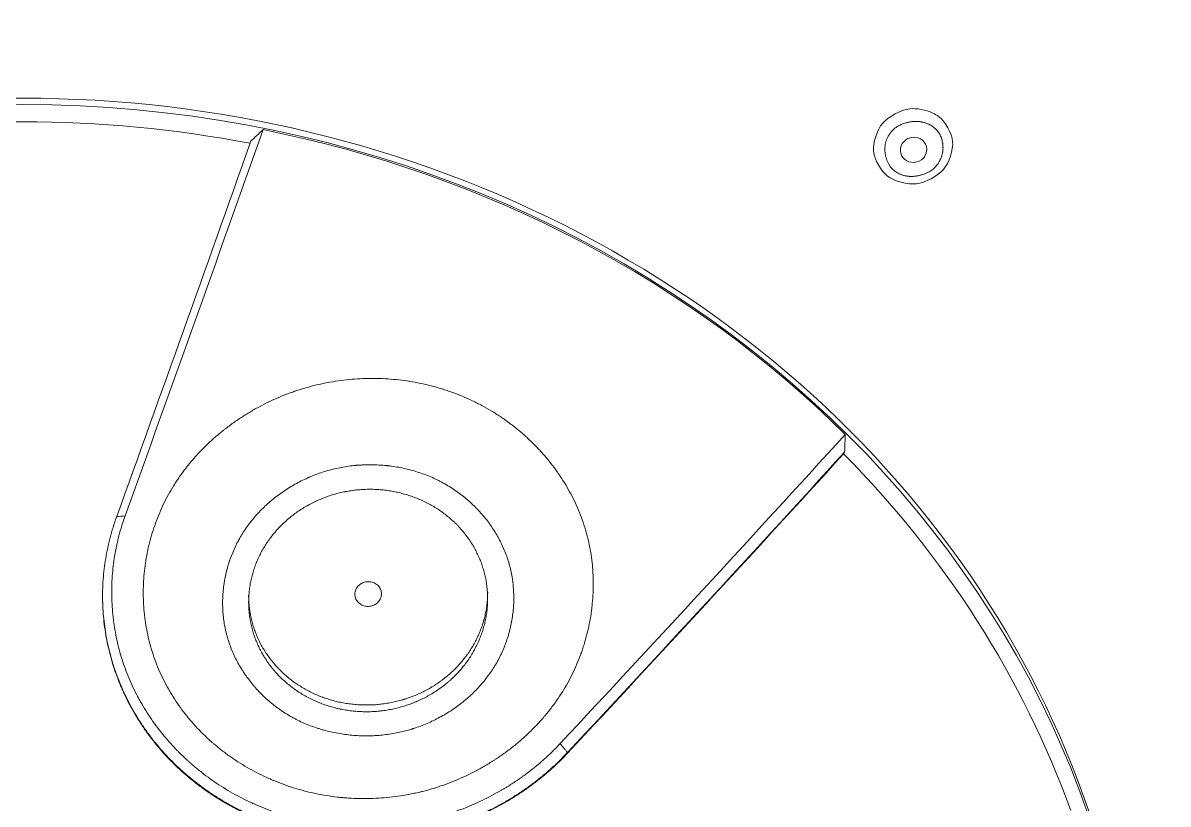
# Model space of a CAD drawing. Header units: millimetres. Extents: x 17284 to 19660, y -6011 to -2651.
# Drawn here: x 18051.19 to 18072.47, y -3861.36 to -3846.84 of the extents above; entities that cross this region are included whole.
import ezdxf

# ---------------------------------------------------------------- set-up
doc = ezdxf.new("R2010")
doc.units = ezdxf.units.MM

msp = doc.modelspace()

# ---------------------------------------------------------------- linework, layer by layer
at = {"linetype": 'Continuous', "lineweight": 18, "extrusion": (-1, -2.22045e-16, 0)}
for p, q in [((18055.418, -3849.038, 0), (18055.408, -3849.075, 0)), ((18066.44, -3854.847, 0), (18066.459, -3854.816, 0))]:
    msp.add_line(p, q, dxfattribs=at)
at = {"linetype": 'Continuous', "lineweight": 13}
for centre, major_axis, start_param, end_param in [((18051.187, -3863.115, 0), (-57.26, 0), 3.334115, 6.094547), ((18051.187, -3864.158, 0), (54.792, 0), 0, 3.141593)]:
    msp.add_ellipse(centre, major_axis=major_axis, ratio=0.906308, start_param=start_param, end_param=end_param, dxfattribs=at)
at = {"linetype": 'Continuous', "lineweight": 18}
for centre, major_axis, ratio, start_param, end_param in [((18051.187, -3864.158, 0), (54.792, 0), 0.906308, 4.743974, 10.963989), ((18051.187, -3867.026, 0), (20.732, 0), 0.906308, 0, 3.141593), ((18051.187, -3867.247, 0), (20.49, 0), 0.906308, 1.363269, 1.778323), ((18049.068, -3784.856, 0), (56.802, 185.804), 0.135077, 4.361086, 4.402517), ((18051.187, -3867.153, 0), (20.713, 0), 0.906308, 0.740755, 1.35364), ((18048.905, -3784.807, 0), (-56.859, -185.991), 0.135077, 1.219492, 1.25956), ((18052.865, -3786.843, 0), (-121.178, -151.873), 0.279261, 1.298874, 1.340306), ((18052.994, -3786.946, 0), (121.285, 152.006), 0.279261, 4.440466, 4.480696), ((18052.994, -3786.946, 0), (121.3, 152.025), 0.279261, 4.440466, 4.480534), ((18051.187, -3867.247, 0), (20.49, 0), 0.906308, 0.316072, 0.731126)]:
    msp.add_ellipse(centre, major_axis=major_axis, ratio=ratio, start_param=start_param, end_param=end_param, dxfattribs=at)
for centre, major_axis, ratio in [((18051.187, -3867.145, 0), (-20.732, 0), 0.906308), ((18067.741, -3849.197, 0), (0.239, 0.062), 0.941174)]:
    msp.add_ellipse(centre, major_axis=major_axis, ratio=ratio, dxfattribs=at)
for points, knots in [([(18108.447, -3859.491, 0), (18108.447, -3859.011, 0), (18108.428, -3857.807, 0), (18108.324, -3855.868, 0), (18108.102, -3853.666, 0), (18107.809, -3851.704, 0), (18107.486, -3849.997, 0), (18107.166, -3848.559, 0), (18106.806, -3847.142, 0), (18106.405, -3845.747, 0), (18105.965, -3844.374, 0), (18105.488, -3843.024, 0), (18104.975, -3841.698, 0), (18104.428, -3840.396, 0), (18103.848, -3839.12, 0), (18103.236, -3837.869, 0), (18102.594, -3836.645, 0), (18101.923, -3835.447, 0), (18101.225, -3834.276, 0), (18100.5, -3833.132, 0), (18099.752, -3832.016, 0), (18098.979, -3830.927, 0), (18098.185, -3829.867, 0), (18097.37, -3828.834, 0), (18096.536, -3827.83, 0), (18095.684, -3826.853, 0), (18094.815, -3825.905, 0), (18093.931, -3824.985, 0), (18093.032, -3824.093, 0), (18092.12, -3823.23, 0), (18091.196, -3822.394, 0), (18090.262, -3821.585, 0), (18089.317, -3820.805, 0), (18088.364, -3820.051, 0), (18087.404, -3819.325, 0), (18086.437, -3818.625, 0), (18085.464, -3817.952, 0), (18084.487, -3817.305, 0), (18083.506, -3816.684, 0), (18082.522, -3816.088, 0), (18081.537, -3815.517, 0), (18080.551, -3814.971, 0), (18079.565, -3814.449, 0), (18078.579, -3813.951, 0), (18077.595, -3813.476, 0), (18076.613, -3813.025, 0), (18075.634, -3812.595, 0), (18074.658, -3812.188, 0), (18073.687, -3811.802, 0), (18072.721, -3811.437, 0), (18071.761, -3811.093, 0), (18070.806, -3810.768, 0), (18069.858, -3810.463, 0), (18068.918, -3810.177, 0), (18067.985, -3809.909, 0), (18067.06, -3809.659, 0), (18066.144, -3809.426, 0), (18065.238, -3809.211, 0), (18064.34, -3809.011, 0), (18063.453, -3808.827, 0), (18062.576, -3808.659, 0), (18061.709, -3808.505, 0), (18060.854, -3808.365, 0), (18060.286, -3808.282, 0), (18060.005, -3808.241, 0)], [0, 0, 0, 0, 0.019619, 0.049202, 0.079313, 0.109952, 0.130093, 0.150065, 0.16987, 0.189506, 0.208974, 0.228274, 0.247405, 0.266368, 0.285163, 0.30379, 0.322248, 0.340539, 0.358661, 0.376614, 0.3944, 0.412017, 0.429466, 0.446746, 0.463859, 0.480803, 0.497579, 0.514186, 0.530626, 0.546897, 0.563, 0.578934, 0.5947, 0.610299, 0.625728, 0.64099, 0.656083, 0.671008, 0.685765, 0.700353, 0.714774, 0.729026, 0.743109, 0.757025, 0.770772, 0.784351, 0.797762, 0.811004, 0.824078, 0.836984, 0.849722, 0.862291, 0.874693, 0.886925, 0.89899, 0.910886, 0.922615, 0.934174, 0.945566, 0.956789, 0.967844, 0.978731, 0.98945, 1, 1, 1, 1]), ([(18068.098, -3848.514, 0), (18068.14, -3848.532, 0), (18068.177, -3848.554, 0), (18068.331, -3848.67, 0), (18068.453, -3848.887, 0), (18068.481, -3849.196, 0), (18068.403, -3849.436, 0), (18068.19, -3849.684, 0), (18067.956, -3849.808, 0), (18067.632, -3849.846, 0), (18067.38, -3849.78, 0), (18067.134, -3849.592, 0), (18067.011, -3849.375, 0), (18066.983, -3849.066, 0), (18067.061, -3848.826, 0), (18067.274, -3848.578, 0), (18067.508, -3848.454, 0), (18067.793, -3848.42, 0), (18067.967, -3848.455, 0), (18068.098, -3848.514, 0)], [0, 0, 0, 0, 0.030199, 0.030199, 0.155199, 0.155199, 0.280199, 0.280199, 0.405199, 0.405199, 0.530199, 0.530199, 0.655199, 0.655199, 0.780199, 0.780199, 0.905199, 0.905199, 1, 1, 1, 1]), ([(18068.022, -3848.721, 0), (18068.015, -3848.717, 0), (18068, -3848.711, 0), (18067.977, -3848.702, 0), (18067.955, -3848.695, 0), (18067.932, -3848.688, 0), (18067.909, -3848.682, 0), (18067.886, -3848.678, 0), (18067.863, -3848.674, 0), (18067.839, -3848.671, 0), (18067.816, -3848.669, 0), (18067.792, -3848.668, 0), (18067.768, -3848.668, 0), (18067.744, -3848.669, 0), (18067.719, -3848.671, 0), (18067.695, -3848.674, 0), (18067.67, -3848.678, 0), (18067.646, -3848.683, 0), (18067.621, -3848.689, 0), (18067.58, -3848.7, 0), (18067.525, -3848.719, 0), (18067.459, -3848.751, 0), (18067.401, -3848.789, 0), (18067.349, -3848.834, 0), (18067.305, -3848.885, 0), (18067.276, -3848.931, 0), (18067.257, -3848.967, 0), (18067.246, -3848.992, 0), (18067.236, -3849.017, 0), (18067.228, -3849.043, 0), (18067.221, -3849.068, 0), (18067.215, -3849.094, 0), (18067.211, -3849.121, 0), (18067.209, -3849.147, 0), (18067.207, -3849.174, 0), (18067.207, -3849.201, 0), (18067.209, -3849.228, 0), (18067.212, -3849.256, 0), (18067.216, -3849.283, 0), (18067.222, -3849.312, 0), (18067.231, -3849.348, 0), (18067.245, -3849.391, 0), (18067.266, -3849.439, 0), (18067.291, -3849.484, 0), (18067.32, -3849.524, 0), (18067.353, -3849.56, 0), (18067.39, -3849.591, 0), (18067.431, -3849.619, 0), (18067.467, -3849.638, 0), (18067.498, -3849.651, 0), (18067.52, -3849.66, 0), (18067.543, -3849.668, 0), (18067.566, -3849.674, 0), (18067.59, -3849.68, 0), (18067.614, -3849.684, 0), (18067.638, -3849.687, 0), (18067.662, -3849.69, 0), (18067.686, -3849.691, 0), (18067.711, -3849.691, 0), (18067.736, -3849.69, 0), (18067.761, -3849.688, 0), (18067.787, -3849.685, 0), (18067.813, -3849.681, 0), (18067.839, -3849.676, 0), (18067.865, -3849.67, 0), (18067.899, -3849.66, 0), (18067.94, -3849.647, 0), (18067.986, -3849.628, 0), (18068.029, -3849.606, 0), (18068.069, -3849.581, 0), (18068.105, -3849.554, 0), (18068.139, -3849.523, 0), (18068.169, -3849.49, 0), (18068.196, -3849.454, 0), (18068.215, -3849.423, 0), (18068.228, -3849.399, 0), (18068.236, -3849.382, 0), (18068.244, -3849.364, 0), (18068.251, -3849.347, 0), (18068.258, -3849.33, 0), (18068.264, -3849.312, 0), (18068.269, -3849.295, 0), (18068.273, -3849.277, 0), (18068.277, -3849.26, 0), (18068.281, -3849.242, 0), (18068.283, -3849.224, 0), (18068.285, -3849.206, 0), (18068.287, -3849.189, 0), (18068.288, -3849.17, 0), (18068.288, -3849.152, 0), (18068.287, -3849.134, 0), (18068.286, -3849.116, 0), (18068.284, -3849.098, 0), (18068.282, -3849.079, 0), (18068.279, -3849.061, 0), (18068.275, -3849.042, 0), (18068.269, -3849.016, 0), (18068.259, -3848.982, 0), (18068.245, -3848.943, 0), (18068.227, -3848.907, 0), (18068.206, -3848.872, 0), (18068.183, -3848.841, 0), (18068.156, -3848.811, 0), (18068.127, -3848.785, 0), (18068.095, -3848.761, 0), (18068.06, -3848.739, 0), (18068.035, -3848.727, 0), (18068.022, -3848.721, 0)], [0, 0, 0, 0, 0.007252, 0.014424, 0.021527, 0.028574, 0.035577, 0.042548, 0.049502, 0.05645, 0.063407, 0.070384, 0.077396, 0.084454, 0.091572, 0.098761, 0.106033, 0.1134, 0.120873, 0.128462, 0.150714, 0.171822, 0.192138, 0.212058, 0.232001, 0.252384, 0.260727, 0.268981, 0.277169, 0.285312, 0.293432, 0.301552, 0.309694, 0.317881, 0.326133, 0.334473, 0.342922, 0.351498, 0.360222, 0.369111, 0.378182, 0.395157, 0.411362, 0.426942, 0.442059, 0.45689, 0.471624, 0.486453, 0.501563, 0.508855, 0.51608, 0.523253, 0.530389, 0.537505, 0.544615, 0.551736, 0.558884, 0.566073, 0.57332, 0.580639, 0.588045, 0.595551, 0.603171, 0.610919, 0.618805, 0.626842, 0.64193, 0.656447, 0.670488, 0.684158, 0.697569, 0.710841, 0.724098, 0.737463, 0.751059, 0.756877, 0.762639, 0.768351, 0.774018, 0.779646, 0.785241, 0.79081, 0.796359, 0.801894, 0.807422, 0.81295, 0.818483, 0.824029, 0.829593, 0.835182, 0.840802, 0.846459, 0.852161, 0.857911, 0.863717, 0.869583, 0.875515, 0.888931, 0.901883, 0.914455, 0.926738, 0.938829, 0.950831, 0.962846, 0.97498, 0.987332, 1, 1, 1, 1]), ([(18061.556, -3858.57, 0), (18061.533, -3858.631, 0), (18061.486, -3858.752, 0), (18061.405, -3858.929, 0), (18061.345, -3859.044, 0), (18061.282, -3859.157, 0), (18061.25, -3859.213, 0), (18061.181, -3859.323, 0), (18061.109, -3859.432, 0), (18061.03, -3859.538, 0), (18060.969, -3859.616, 0), (18060.944, -3859.648, 0), (18060.917, -3859.68, 0), (18060.907, -3859.693, 0), (18060.901, -3859.7, 0), (18060.885, -3859.719, 0), (18060.831, -3859.782, 0), (18060.731, -3859.893, 0), (18060.59, -3860.034, 0), (18060.443, -3860.168, 0), (18060.289, -3860.296, 0), (18060.128, -3860.417, 0), (18060.017, -3860.493, 0), (18059.946, -3860.539, 0), (18059.924, -3860.553, 0), (18059.896, -3860.571, 0), (18059.881, -3860.58, 0), (18059.845, -3860.603, 0), (18059.758, -3860.656, 0), (18059.61, -3860.738, 0), (18059.428, -3860.829, 0), (18059.243, -3860.912, 0), (18059.053, -3860.986, 0), (18058.86, -3861.052, 0), (18058.728, -3861.09, 0), (18058.645, -3861.111, 0), (18058.62, -3861.118, 0), (18058.595, -3861.124, 0), (18058.578, -3861.128, 0), (18058.57, -3861.13, 0), (18058.528, -3861.14, 0), (18058.427, -3861.163, 0), (18058.258, -3861.195, 0), (18058.055, -3861.223, 0), (18057.851, -3861.243, 0), (18057.646, -3861.253, 0), (18057.441, -3861.254, 0), (18057.304, -3861.248, 0), (18057.218, -3861.242, 0), (18057.192, -3861.24, 0), (18057.166, -3861.238, 0), (18057.149, -3861.237, 0), (18057.14, -3861.236, 0), (18057.097, -3861.232, 0), (18057.063, -3861.229, 0), (18056.961, -3861.217, 0), (18056.825, -3861.198, 0), (18056.625, -3861.161, 0), (18056.427, -3861.114, 0), (18056.232, -3861.059, 0), (18056.039, -3860.994, 0), (18055.913, -3860.945, 0), (18055.842, -3860.916, 0), (18055.834, -3860.912, 0), (18055.819, -3860.906, 0), (18055.811, -3860.902, 0), (18055.788, -3860.892, 0), (18055.741, -3860.872, 0), (18055.633, -3860.823, 0), (18055.543, -3860.777, 0), (18055.425, -3860.714, 0), (18055.309, -3860.649, 0), (18055.14, -3860.543, 0), (18054.977, -3860.43, 0), (18054.872, -3860.349, 0), (18054.795, -3860.286, 0), (18054.757, -3860.255, 0), (18054.719, -3860.222, 0), (18054.694, -3860.2, 0), (18054.682, -3860.189, 0), (18054.62, -3860.134, 0), (18054.523, -3860.043, 0), (18054.387, -3859.902, 0), (18054.302, -3859.804, 0), (18054.22, -3859.704, 0), (18054.14, -3859.602, 0), (18054.029, -3859.444, 0), (18053.96, -3859.334, 0), (18053.911, -3859.251, 0), (18053.887, -3859.209, 0), (18053.86, -3859.159, 0), (18053.848, -3859.137, 0), (18053.841, -3859.123, 0), (18053.837, -3859.116, 0), (18053.803, -3859.051, 0), (18053.746, -3858.935, 0), (18053.671, -3858.758, 0), (18053.606, -3858.578, 0), (18053.569, -3858.457, 0), (18053.535, -3858.334, 0), (18053.505, -3858.211, 0), (18053.481, -3858.085, 0), (18053.466, -3857.991, 0), (18053.46, -3857.951, 0), (18053.455, -3857.911, 0), (18053.453, -3857.895, 0), (18053.45, -3857.872, 0), (18053.439, -3857.784, 0), (18053.428, -3857.641, 0), (18053.422, -3857.45, 0), (18053.426, -3857.259, 0), (18053.439, -3857.069, 0), (18053.462, -3856.879, 0), (18053.484, -3856.752, 0), (18053.5, -3856.674, 0), (18053.504, -3856.65, 0), (18053.51, -3856.626, 0), (18053.513, -3856.61, 0), (18053.522, -3856.571, 0), (18053.546, -3856.469, 0), (18053.589, -3856.314, 0), (18053.651, -3856.131, 0), (18053.721, -3855.952, 0), (18053.8, -3855.776, 0), (18053.89, -3855.603, 0), (18053.956, -3855.491, 0), (18054.008, -3855.407, 0), (18054.025, -3855.379, 0), (18054.048, -3855.345, 0), (18054.053, -3855.338, 0), (18054.062, -3855.324, 0), (18054.076, -3855.304, 0), (18054.127, -3855.229, 0), (18054.215, -3855.109, 0), (18054.341, -3854.956, 0), (18054.473, -3854.81, 0), (18054.613, -3854.669, 0), (18054.761, -3854.534, 0), (18054.864, -3854.449, 0), (18054.93, -3854.396, 0), (18054.95, -3854.381, 0), (18054.97, -3854.365, 0), (18054.983, -3854.355, 0), (18054.99, -3854.35, 0), (18055.024, -3854.324, 0), (18055.106, -3854.264, 0), (18055.245, -3854.169, 0), (18055.416, -3854.062, 0), (18055.593, -3853.963, 0), (18055.774, -3853.872, 0), (18055.96, -3853.789, 0), (18056.087, -3853.739, 0), (18056.168, -3853.709, 0), (18056.184, -3853.703, 0), (18056.209, -3853.695, 0), (18056.217, -3853.692, 0), (18056.233, -3853.686, 0), (18056.274, -3853.672, 0), (18056.38, -3853.637, 0), (18056.479, -3853.609, 0), (18056.611, -3853.574, 0), (18056.743, -3853.542, 0), (18056.944, -3853.504, 0), (18057.147, -3853.475, 0), (18057.351, -3853.456, 0), (18057.489, -3853.449, 0), (18057.575, -3853.446, 0), (18057.592, -3853.446, 0), (18057.618, -3853.445, 0), (18057.627, -3853.445, 0), (18057.644, -3853.445, 0), (18057.687, -3853.445, 0), (18057.799, -3853.446, 0), (18057.971, -3853.453, 0), (18058.106, -3853.465, 0), (18058.242, -3853.48, 0), (18058.377, -3853.498, 0), (18058.577, -3853.535, 0), (18058.776, -3853.582, 0), (18058.907, -3853.619, 0), (18058.98, -3853.641, 0), (18058.988, -3853.644, 0), (18059.005, -3853.649, 0), (18059.013, -3853.652, 0), (18059.037, -3853.66, 0), (18059.086, -3853.676, 0), (18059.198, -3853.715, 0), (18059.356, -3853.776, 0), (18059.478, -3853.831, 0), (18059.569, -3853.874, 0), (18059.599, -3853.888, 0), (18059.659, -3853.918, 0), (18059.688, -3853.934, 0), (18059.777, -3853.981, 0), (18059.893, -3854.047, 0), (18060.005, -3854.118, 0), (18060.088, -3854.174, 0), (18060.13, -3854.202, 0), (18060.177, -3854.236, 0), (18060.198, -3854.251, 0), (18060.211, -3854.261, 0), (18060.218, -3854.266, 0), (18060.278, -3854.311, 0), (18060.383, -3854.392, 0), (18060.533, -3854.521, 0), (18060.675, -3854.657, 0), (18060.811, -3854.798, 0), (18060.939, -3854.946, 0), (18061.039, -3855.074, 0), (18061.102, -3855.16, 0), (18061.13, -3855.2, 0), (18061.139, -3855.213, 0), (18061.153, -3855.233, 0), (18061.199, -3855.301, 0), (18061.277, -3855.424, 0), (18061.372, -3855.592, 0), (18061.458, -3855.763, 0), (18061.534, -3855.939, 0), (18061.601, -3856.118, 0), (18061.639, -3856.24, 0), (18061.665, -3856.333, 0), (18061.675, -3856.372, 0), (18061.685, -3856.411, 0), (18061.689, -3856.426, 0), (18061.691, -3856.434, 0), (18061.696, -3856.458, 0), (18061.714, -3856.536, 0), (18061.741, -3856.677, 0), (18061.767, -3856.867, 0), (18061.783, -3857.056, 0), (18061.789, -3857.247, 0), (18061.785, -3857.438, 0), (18061.776, -3857.565, 0), (18061.768, -3857.645, 0), (18061.766, -3857.669, 0), (18061.763, -3857.693, 0), (18061.761, -3857.709, 0), (18061.757, -3857.749, 0), (18061.743, -3857.853, 0), (18061.715, -3858.012, 0), (18061.672, -3858.2, 0), (18061.637, -3858.324, 0), (18061.608, -3858.417, 0), (18061.593, -3858.463, 0), (18061.575, -3858.517, 0), (18061.565, -3858.543, 0), (18061.561, -3858.557, 0), (18061.559, -3858.563, 0), (18061.557, -3858.566, 0), (18061.556, -3858.568, 0), (18061.556, -3858.57, 0)], [0, 0, 0, 0, 0.007812, 0.015625, 0.023437, 0.023437, 0.03125, 0.03125, 0.039062, 0.046875, 0.046875, 0.050781, 0.051758, 0.051758, 0.052734, 0.052734, 0.054687, 0.0625, 0.070312, 0.078125, 0.085937, 0.09375, 0.101562, 0.101562, 0.103516, 0.104492, 0.105469, 0.105469, 0.109375, 0.117187, 0.125, 0.132812, 0.140625, 0.148437, 0.15625, 0.15625, 0.158203, 0.15918, 0.15918, 0.160156, 0.160156, 0.164062, 0.171875, 0.179687, 0.1875, 0.195312, 0.203125, 0.210937, 0.210937, 0.212891, 0.213867, 0.213867, 0.214844, 0.214844, 0.21875, 0.21875, 0.226562, 0.234375, 0.242187, 0.25, 0.257812, 0.265625, 0.265625, 0.266602, 0.266602, 0.267578, 0.267578, 0.269531, 0.273437, 0.28125, 0.28125, 0.289062, 0.296875, 0.304687, 0.3125, 0.3125, 0.316406, 0.318359, 0.318359, 0.320312, 0.320312, 0.328125, 0.335937, 0.34375, 0.34375, 0.351562, 0.359375, 0.367187, 0.367187, 0.371094, 0.373047, 0.374023, 0.374023, 0.375, 0.375, 0.382812, 0.390625, 0.398437, 0.40625, 0.40625, 0.414062, 0.421875, 0.421875, 0.425781, 0.426758, 0.426758, 0.427734, 0.429687, 0.4375, 0.445312, 0.453125, 0.460937, 0.46875, 0.476562, 0.476562, 0.478516, 0.479492, 0.479492, 0.480469, 0.484375, 0.492187, 0.5, 0.507812, 0.515625, 0.523437, 0.53125, 0.53125, 0.535156, 0.535156, 0.536133, 0.536133, 0.537109, 0.539062, 0.546875, 0.554687, 0.5625, 0.570312, 0.578125, 0.585937, 0.585937, 0.587891, 0.588867, 0.588867, 0.589844, 0.589844, 0.59375, 0.601562, 0.609375, 0.617187, 0.625, 0.632812, 0.640625, 0.640625, 0.642578, 0.642578, 0.643555, 0.643555, 0.644531, 0.648437, 0.65625, 0.65625, 0.664062, 0.671875, 0.679687, 0.6875, 0.695312, 0.695312, 0.697266, 0.697266, 0.698242, 0.698242, 0.699219, 0.703125, 0.710937, 0.71875, 0.71875, 0.726562, 0.734375, 0.742187, 0.75, 0.75, 0.750977, 0.750977, 0.751953, 0.751953, 0.753906, 0.757812, 0.765625, 0.773437, 0.773437, 0.777344, 0.777344, 0.78125, 0.78125, 0.789063, 0.796875, 0.796875, 0.800781, 0.802734, 0.803711, 0.803711, 0.804688, 0.804688, 0.8125, 0.820313, 0.828125, 0.835938, 0.84375, 0.851563, 0.855469, 0.856445, 0.857422, 0.857422, 0.859375, 0.867188, 0.875, 0.882813, 0.890625, 0.898438, 0.90625, 0.90625, 0.910156, 0.911133, 0.911133, 0.912109, 0.912109, 0.914063, 0.921875, 0.929688, 0.9375, 0.945313, 0.953125, 0.960938, 0.960938, 0.962891, 0.963867, 0.963867, 0.964844, 0.96875, 0.976563, 0.984375, 0.992188, 0.992188, 0.996094, 0.998047, 0.999023, 0.999512, 0.999756, 0.999756, 1, 1, 1, 1]), ([(18057.373, -3855.061, 0), (18057.328, -3855.065, 0), (18057.24, -3855.076, 0), (18057.109, -3855.097, 0), (18057.022, -3855.115, 0), (18056.937, -3855.135, 0), (18056.894, -3855.146, 0), (18056.809, -3855.17, 0), (18056.725, -3855.197, 0), (18056.622, -3855.234, 0), (18056.55, -3855.263, 0), (18056.519, -3855.276, 0), (18056.504, -3855.283, 0), (18056.499, -3855.285, 0), (18056.489, -3855.29, 0), (18056.443, -3855.31, 0), (18056.358, -3855.35, 0), (18056.242, -3855.412, 0), (18056.13, -3855.478, 0), (18056.021, -3855.549, 0), (18055.915, -3855.625, 0), (18055.839, -3855.686, 0), (18055.797, -3855.721, 0), (18055.78, -3855.735, 0), (18055.772, -3855.742, 0), (18055.748, -3855.764, 0), (18055.699, -3855.807, 0), (18055.621, -3855.882, 0), (18055.533, -3855.975, 0), (18055.45, -3856.072, 0), (18055.372, -3856.172, 0), (18055.312, -3856.258, 0), (18055.266, -3856.33, 0), (18055.233, -3856.384, 0), (18055.212, -3856.421, 0), (18055.199, -3856.444, 0), (18055.197, -3856.449, 0), (18055.192, -3856.458, 0), (18055.184, -3856.472, 0), (18055.157, -3856.524, 0), (18055.116, -3856.609, 0), (18055.067, -3856.724, 0), (18055.024, -3856.841, 0), (18054.988, -3856.96, 0), (18054.957, -3857.081, 0), (18054.941, -3857.162, 0), (18054.932, -3857.213, 0), (18054.931, -3857.224, 0), (18054.928, -3857.239, 0), (18054.927, -3857.244, 0), (18054.926, -3857.254, 0), (18054.922, -3857.28, 0), (18054.913, -3857.347, 0), (18054.903, -3857.45, 0), (18054.898, -3857.573, 0), (18054.899, -3857.696, 0), (18054.906, -3857.819, 0), (18054.92, -3857.942, 0), (18054.933, -3858.023, 0), (18054.943, -3858.074, 0), (18054.945, -3858.084, 0), (18054.948, -3858.1, 0), (18054.95, -3858.105, 0), (18054.952, -3858.115, 0), (18054.957, -3858.14, 0), (18054.968, -3858.186, 0), (18054.984, -3858.246, 0), (18055.008, -3858.325, 0), (18055.041, -3858.422, 0), (18055.087, -3858.537, 0), (18055.139, -3858.649, 0), (18055.198, -3858.759, 0), (18055.246, -3858.84, 0), (18055.274, -3858.884, 0), (18055.286, -3858.902, 0), (18055.292, -3858.911, 0), (18055.309, -3858.937, 0), (18055.345, -3858.989, 0), (18055.408, -3859.074, 0), (18055.488, -3859.171, 0), (18055.573, -3859.264, 0), (18055.662, -3859.354, 0), (18055.757, -3859.44, 0), (18055.823, -3859.494, 0), (18055.866, -3859.527, 0), (18055.874, -3859.534, 0), (18055.892, -3859.547, 0), (18055.917, -3859.566, 0), (18055.978, -3859.61, 0), (18056.068, -3859.67, 0), (18056.16, -3859.725, 0), (18056.236, -3859.766, 0), (18056.312, -3859.806, 0), (18056.41, -3859.851, 0), (18056.531, -3859.901, 0), (18056.614, -3859.93, 0), (18056.661, -3859.945, 0), (18056.667, -3859.947, 0), (18056.677, -3859.95, 0), (18056.693, -3859.955, 0), (18056.73, -3859.967, 0), (18056.804, -3859.988, 0), (18056.911, -3860.015, 0), (18057.04, -3860.041, 0), (18057.17, -3860.062, 0), (18057.302, -3860.076, 0), (18057.412, -3860.084, 0), (18057.485, -3860.086, 0), (18057.513, -3860.087, 0), (18057.524, -3860.087, 0), (18057.529, -3860.087, 0), (18057.546, -3860.087, 0), (18057.602, -3860.087, 0), (18057.702, -3860.085, 0), (18057.834, -3860.076, 0), (18057.966, -3860.061, 0), (18058.097, -3860.04, 0), (18058.183, -3860.022, 0), (18058.269, -3860.002, 0), (18058.312, -3859.991, 0), (18058.376, -3859.973, 0), (18058.403, -3859.965, 0), (18058.435, -3859.955, 0), (18058.445, -3859.952, 0), (18058.461, -3859.947, 0), (18058.514, -3859.929, 0), (18058.608, -3859.896, 0), (18058.73, -3859.845, 0), (18058.848, -3859.789, 0), (18058.964, -3859.728, 0), (18059.077, -3859.662, 0), (18059.16, -3859.608, 0), (18059.209, -3859.574, 0), (18059.223, -3859.564, 0), (18059.232, -3859.558, 0), (18059.236, -3859.555, 0), (18059.258, -3859.539, 0), (18059.311, -3859.5, 0), (18059.396, -3859.433, 0), (18059.494, -3859.348, 0), (18059.587, -3859.259, 0), (18059.675, -3859.166, 0), (18059.758, -3859.069, 0), (18059.817, -3858.993, 0), (18059.852, -3858.946, 0), (18059.861, -3858.933, 0), (18059.868, -3858.924, 0), (18059.871, -3858.92, 0), (18059.886, -3858.898, 0), (18059.91, -3858.863, 0), (18059.944, -3858.809, 0), (18059.988, -3858.737, 0), (18060.039, -3858.645, 0), (18060.093, -3858.532, 0), (18060.142, -3858.417, 0), (18060.185, -3858.3, 0), (18060.212, -3858.21, 0), (18060.226, -3858.16, 0), (18060.231, -3858.14, 0), (18060.234, -3858.129, 0), (18060.241, -3858.099, 0), (18060.256, -3858.038, 0), (18060.276, -3857.936, 0), (18060.294, -3857.814, 0), (18060.306, -3857.691, 0), (18060.311, -3857.568, 0), (18060.31, -3857.445, 0), (18060.305, -3857.362, 0), (18060.301, -3857.315, 0), (18060.301, -3857.31, 0), (18060.3, -3857.3, 0), (18060.299, -3857.284, 0), (18060.295, -3857.248, 0), (18060.286, -3857.176, 0), (18060.269, -3857.075, 0), (18060.251, -3856.995, 0), (18060.231, -3856.915, 0), (18060.22, -3856.876, 0), (18060.195, -3856.798, 0), (18060.169, -3856.72, 0), (18060.122, -3856.605, 0), (18060.085, -3856.525, 0), (18060.064, -3856.482, 0), (18060.059, -3856.473, 0), (18060.052, -3856.459, 0), (18060.035, -3856.427, 0), (18060, -3856.362, 0), (18059.946, -3856.273, 0), (18059.876, -3856.169, 0), (18059.801, -3856.068, 0), (18059.721, -3855.971, 0), (18059.65, -3855.893, 0), (18059.598, -3855.839, 0), (18059.575, -3855.817, 0), (18059.56, -3855.802, 0), (18059.552, -3855.795, 0), (18059.513, -3855.758, 0), (18059.45, -3855.7, 0), (18059.351, -3855.619, 0), (18059.248, -3855.543, 0), (18059.142, -3855.471, 0), (18059.05, -3855.416, 0), (18058.993, -3855.385, 0), (18058.964, -3855.369, 0), (18058.945, -3855.359, 0), (18058.907, -3855.339, 0), (18058.867, -3855.32, 0), (18058.833, -3855.304, 0), (18058.818, -3855.297, 0), (18058.808, -3855.293, 0), (18058.803, -3855.29, 0), (18058.757, -3855.27, 0), (18058.676, -3855.237, 0), (18058.553, -3855.193, 0), (18058.427, -3855.155, 0), (18058.3, -3855.122, 0), (18058.171, -3855.096, 0), (18058.062, -3855.078, 0), (18057.99, -3855.069, 0), (18057.963, -3855.066, 0), (18057.951, -3855.065, 0), (18057.946, -3855.065, 0), (18057.929, -3855.063, 0), (18057.874, -3855.058, 0), (18057.774, -3855.051, 0), (18057.64, -3855.048, 0), (18057.529, -3855.051, 0), (18057.451, -3855.055, 0), (18057.412, -3855.058, 0), (18057.395, -3855.059, 0), (18057.384, -3855.06, 0), (18057.379, -3855.061, 0), (18057.373, -3855.061, 0)], [0, 0, 0, 0, 0.007812, 0.015625, 0.023437, 0.023437, 0.03125, 0.03125, 0.039062, 0.046875, 0.050781, 0.052734, 0.052734, 0.053711, 0.053711, 0.054687, 0.0625, 0.070312, 0.078125, 0.085937, 0.09375, 0.101562, 0.103516, 0.103516, 0.105469, 0.105469, 0.109375, 0.117187, 0.125, 0.132812, 0.140625, 0.148437, 0.152344, 0.15625, 0.160156, 0.160156, 0.161133, 0.161133, 0.162109, 0.164062, 0.171875, 0.179687, 0.1875, 0.195312, 0.203125, 0.210937, 0.210937, 0.212891, 0.212891, 0.213867, 0.213867, 0.214844, 0.21875, 0.226562, 0.234375, 0.242187, 0.25, 0.257812, 0.265625, 0.265625, 0.267578, 0.267578, 0.268555, 0.268555, 0.269531, 0.273437, 0.277344, 0.28125, 0.289062, 0.296875, 0.304687, 0.3125, 0.320312, 0.322266, 0.322266, 0.324219, 0.324219, 0.328125, 0.335937, 0.34375, 0.351562, 0.359375, 0.367187, 0.375, 0.375, 0.376953, 0.376953, 0.378906, 0.382812, 0.390625, 0.398437, 0.402344, 0.40625, 0.414062, 0.421875, 0.429687, 0.429687, 0.430664, 0.430664, 0.431641, 0.433594, 0.4375, 0.445312, 0.453125, 0.460937, 0.46875, 0.476562, 0.480469, 0.481445, 0.481445, 0.482422, 0.482422, 0.484375, 0.492187, 0.5, 0.507812, 0.515625, 0.523437, 0.523437, 0.53125, 0.53125, 0.535156, 0.536133, 0.537109, 0.537109, 0.539062, 0.546875, 0.554687, 0.5625, 0.570312, 0.578125, 0.585937, 0.587891, 0.588867, 0.588867, 0.589844, 0.589844, 0.59375, 0.601562, 0.609375, 0.617187, 0.625, 0.632812, 0.640625, 0.642578, 0.643555, 0.643555, 0.644531, 0.644531, 0.648437, 0.652344, 0.65625, 0.664062, 0.671875, 0.679687, 0.6875, 0.695312, 0.697266, 0.697266, 0.699219, 0.699219, 0.703125, 0.710937, 0.71875, 0.726562, 0.734375, 0.742187, 0.75, 0.75, 0.750977, 0.750977, 0.751953, 0.753906, 0.757812, 0.765625, 0.773437, 0.773437, 0.78125, 0.78125, 0.789062, 0.796875, 0.804687, 0.805664, 0.805664, 0.806641, 0.808594, 0.8125, 0.820312, 0.828125, 0.835937, 0.84375, 0.851562, 0.855469, 0.857422, 0.857422, 0.859375, 0.859375, 0.867187, 0.875, 0.882812, 0.890625, 0.898437, 0.902344, 0.902344, 0.904297, 0.90625, 0.910156, 0.912109, 0.913086, 0.913086, 0.914062, 0.914062, 0.921875, 0.929687, 0.9375, 0.945312, 0.953125, 0.960937, 0.964844, 0.96582, 0.96582, 0.966797, 0.966797, 0.96875, 0.976562, 0.984375, 0.992187, 0.996094, 0.998047, 0.999023, 0.999023, 1, 1, 1, 1]), ([(18059.75, -3858.076, 0), (18059.759, -3858.043, 0), (18059.776, -3857.977, 0), (18059.796, -3857.877, 0), (18059.811, -3857.777, 0), (18059.821, -3857.676, 0), (18059.825, -3857.575, 0), (18059.825, -3857.49, 0), (18059.822, -3857.431, 0), (18059.82, -3857.406, 0), (18059.819, -3857.389, 0), (18059.818, -3857.38, 0), (18059.814, -3857.338, 0), (18059.807, -3857.27, 0), (18059.79, -3857.17, 0), (18059.768, -3857.072, 0), (18059.74, -3856.975, 0), (18059.708, -3856.878, 0), (18059.677, -3856.799, 0), (18059.652, -3856.745, 0), (18059.642, -3856.721, 0), (18059.636, -3856.71, 0), (18059.634, -3856.706, 0), (18059.63, -3856.698, 0), (18059.614, -3856.663, 0), (18059.58, -3856.599, 0), (18059.528, -3856.511, 0), (18059.471, -3856.425, 0), (18059.41, -3856.342, 0), (18059.344, -3856.263, 0), (18059.286, -3856.198, 0), (18059.246, -3856.158, 0), (18059.231, -3856.142, 0), (18059.224, -3856.136, 0), (18059.221, -3856.133, 0), (18059.212, -3856.124, 0), (18059.18, -3856.093, 0), (18059.122, -3856.041, 0), (18059.04, -3855.975, 0), (18058.956, -3855.912, 0), (18058.868, -3855.854, 0), (18058.777, -3855.8, 0), (18058.698, -3855.758, 0), (18058.65, -3855.734, 0), (18058.625, -3855.723, 0), (18058.617, -3855.719, 0), (18058.601, -3855.711, 0), (18058.56, -3855.693, 0), (18058.486, -3855.662, 0), (18058.385, -3855.625, 0), (18058.282, -3855.594, 0), (18058.178, -3855.567, 0), (18058.072, -3855.544, 0), (18057.991, -3855.531, 0), (18057.946, -3855.525, 0), (18057.928, -3855.523, 0), (18057.919, -3855.522, 0), (18057.891, -3855.518, 0), (18057.837, -3855.513, 0), (18057.746, -3855.507, 0), (18057.638, -3855.504, 0), (18057.529, -3855.507, 0), (18057.421, -3855.514, 0), (18057.312, -3855.526, 0), (18057.236, -3855.539, 0), (18057.195, -3855.546, 0), (18057.186, -3855.548, 0), (18057.173, -3855.55, 0), (18057.141, -3855.557, 0), (18057.079, -3855.57, 0), (18056.991, -3855.593, 0), (18056.887, -3855.625, 0), (18056.785, -3855.661, 0), (18056.685, -3855.702, 0), (18056.587, -3855.747, 0), (18056.523, -3855.781, 0), (18056.488, -3855.801, 0), (18056.48, -3855.805, 0), (18056.464, -3855.814, 0), (18056.436, -3855.83, 0), (18056.382, -3855.862, 0), (18056.307, -3855.911, 0), (18056.221, -3855.973, 0), (18056.138, -3856.039, 0), (18056.058, -3856.108, 0), (18055.994, -3856.169, 0), (18055.951, -3856.214, 0), (18055.93, -3856.236, 0), (18055.921, -3856.246, 0), (18055.915, -3856.253, 0), (18055.888, -3856.282, 0), (18055.84, -3856.339, 0), (18055.776, -3856.422, 0), (18055.716, -3856.507, 0), (18055.661, -3856.595, 0), (18055.611, -3856.685, 0), (18055.573, -3856.762, 0), (18055.548, -3856.817, 0), (18055.538, -3856.841, 0), (18055.533, -3856.853, 0), (18055.531, -3856.857, 0), (18055.528, -3856.865, 0), (18055.513, -3856.901, 0), (18055.488, -3856.97, 0), (18055.457, -3857.067, 0), (18055.432, -3857.166, 0), (18055.411, -3857.265, 0), (18055.396, -3857.365, 0), (18055.388, -3857.45, 0), (18055.385, -3857.501, 0), (18055.384, -3857.526, 0), (18055.383, -3857.535, 0), (18055.383, -3857.552, 0), (18055.382, -3857.594, 0), (18055.383, -3857.671, 0), (18055.389, -3857.772, 0), (18055.4, -3857.872, 0), (18055.417, -3857.971, 0), (18055.439, -3858.07, 0), (18055.462, -3858.152, 0), (18055.477, -3858.2, 0), (18055.486, -3858.225, 0), (18055.488, -3858.233, 0), (18055.494, -3858.249, 0), (18055.509, -3858.289, 0), (18055.537, -3858.36, 0), (18055.579, -3858.453, 0), (18055.626, -3858.543, 0), (18055.678, -3858.631, 0), (18055.735, -3858.717, 0), (18055.786, -3858.787, 0), (18055.819, -3858.827, 0), (18055.835, -3858.848, 0), (18055.841, -3858.854, 0), (18055.852, -3858.868, 0), (18055.88, -3858.901, 0), (18055.933, -3858.959, 0), (18056.007, -3859.032, 0), (18056.084, -3859.102, 0), (18056.165, -3859.168, 0), (18056.25, -3859.231, 0), (18056.316, -3859.275, 0), (18056.354, -3859.298, 0), (18056.369, -3859.308, 0), (18056.377, -3859.312, 0), (18056.4, -3859.326, 0), (18056.446, -3859.353, 0), (18056.525, -3859.395, 0), (18056.621, -3859.44, 0), (18056.72, -3859.481, 0), (18056.82, -3859.518, 0), (18056.923, -3859.55, 0), (18056.993, -3859.568, 0), (18057.038, -3859.579, 0), (18057.046, -3859.581, 0), (18057.064, -3859.585, 0), (18057.091, -3859.59, 0), (18057.153, -3859.603, 0), (18057.243, -3859.617, 0), (18057.35, -3859.63, 0), (18057.459, -3859.637, 0), (18057.567, -3859.64, 0), (18057.676, -3859.638, 0), (18057.749, -3859.633, 0), (18057.79, -3859.629, 0), (18057.799, -3859.628, 0), (18057.818, -3859.626, 0), (18057.85, -3859.623, 0), (18057.913, -3859.615, 0), (18058.003, -3859.601, 0), (18058.109, -3859.578, 0), (18058.214, -3859.552, 0), (18058.318, -3859.52, 0), (18058.403, -3859.49, 0), (18058.462, -3859.466, 0), (18058.492, -3859.454, 0), (18058.504, -3859.449, 0), (18058.513, -3859.445, 0), (18058.55, -3859.429, 0), (18058.62, -3859.397, 0), (18058.716, -3859.347, 0), (18058.808, -3859.293, 0), (18058.898, -3859.235, 0), (18058.985, -3859.173, 0), (18059.054, -3859.118, 0), (18059.102, -3859.077, 0), (18059.122, -3859.06, 0), (18059.132, -3859.051, 0), (18059.139, -3859.045, 0), (18059.172, -3859.015, 0), (18059.226, -3858.962, 0), (18059.298, -3858.886, 0), (18059.366, -3858.806, 0), (18059.43, -3858.724, 0), (18059.49, -3858.639, 0), (18059.536, -3858.565, 0), (18059.564, -3858.516, 0), (18059.575, -3858.497, 0), (18059.579, -3858.49, 0), (18059.585, -3858.478, 0), (18059.608, -3858.436, 0), (18059.642, -3858.366, 0), (18059.683, -3858.271, 0), (18059.719, -3858.175, 0), (18059.74, -3858.109, 0), (18059.75, -3858.076, 0)], [0, 0, 0, 0, 0.007813, 0.015625, 0.023438, 0.03125, 0.039063, 0.046875, 0.050781, 0.052734, 0.052734, 0.054688, 0.054688, 0.0625, 0.070313, 0.078125, 0.085938, 0.09375, 0.101563, 0.105469, 0.107422, 0.107422, 0.108398, 0.108398, 0.109375, 0.117188, 0.125, 0.132813, 0.140625, 0.148438, 0.15625, 0.160156, 0.161133, 0.161133, 0.162109, 0.162109, 0.164063, 0.171875, 0.179688, 0.1875, 0.195313, 0.203125, 0.210938, 0.214844, 0.214844, 0.216797, 0.216797, 0.21875, 0.226563, 0.234375, 0.242188, 0.25, 0.257813, 0.265625, 0.267578, 0.267578, 0.269531, 0.269531, 0.273438, 0.28125, 0.289063, 0.296875, 0.304688, 0.3125, 0.320313, 0.321289, 0.321289, 0.322266, 0.324219, 0.328125, 0.335938, 0.34375, 0.351563, 0.359375, 0.367188, 0.375, 0.375, 0.375977, 0.376953, 0.378906, 0.382813, 0.390625, 0.398438, 0.40625, 0.414063, 0.421875, 0.425781, 0.427734, 0.428711, 0.428711, 0.429688, 0.4375, 0.445313, 0.453125, 0.460938, 0.46875, 0.476563, 0.480469, 0.482422, 0.482422, 0.483398, 0.483398, 0.484375, 0.492188, 0.5, 0.507813, 0.515625, 0.523438, 0.53125, 0.535156, 0.535156, 0.537109, 0.537109, 0.539063, 0.546875, 0.554688, 0.5625, 0.570313, 0.578125, 0.585938, 0.589844, 0.589844, 0.591797, 0.591797, 0.59375, 0.601563, 0.609375, 0.617188, 0.625, 0.632813, 0.640625, 0.644531, 0.644531, 0.646484, 0.646484, 0.648438, 0.65625, 0.664063, 0.671875, 0.679688, 0.6875, 0.695313, 0.697266, 0.697266, 0.699219, 0.699219, 0.703125, 0.710938, 0.71875, 0.726563, 0.734375, 0.742188, 0.75, 0.75, 0.751953, 0.751953, 0.753906, 0.757813, 0.765625, 0.773438, 0.78125, 0.789063, 0.796875, 0.804688, 0.804688, 0.805664, 0.806641, 0.808594, 0.8125, 0.820313, 0.828125, 0.835938, 0.84375, 0.851563, 0.855469, 0.857422, 0.858398, 0.858398, 0.859375, 0.867188, 0.875, 0.882813, 0.890625, 0.898438, 0.90625, 0.910156, 0.912109, 0.912109, 0.913086, 0.914063, 0.921875, 0.929688, 0.9375, 0.945313, 0.953125, 0.960938, 0.964844, 0.96582, 0.96582, 0.966797, 0.96875, 0.976563, 0.984375, 0.992188, 1, 1, 1, 1]), ([(18053.086, -3856, 0), (18053.064, -3856.06, 0), (18053.023, -3856.182, 0), (18052.983, -3856.322, 0), (18052.961, -3856.407, 0), (18052.955, -3856.431, 0), (18052.952, -3856.446, 0), (18052.942, -3856.485, 0), (18052.92, -3856.587, 0), (18052.89, -3856.744, 0), (18052.864, -3856.932, 0), (18052.846, -3857.12, 0), (18052.837, -3857.309, 0), (18052.837, -3857.498, 0), (18052.845, -3857.687, 0), (18052.856, -3857.814, 0), (18052.865, -3857.893, 0), (18052.867, -3857.909, 0), (18052.869, -3857.932, 0), (18052.87, -3857.94, 0), (18052.872, -3857.956, 0), (18052.878, -3857.996, 0), (18052.893, -3858.098, 0), (18052.921, -3858.254, 0), (18052.963, -3858.439, 0), (18053.014, -3858.621, 0), (18053.073, -3858.801, 0), (18053.118, -3858.919, 0), (18053.166, -3859.037, 0), (18053.217, -3859.153, 0), (18053.277, -3859.275, 0), (18053.31, -3859.34, 0), (18053.318, -3859.354, 0), (18053.322, -3859.361, 0), (18053.333, -3859.382, 0), (18053.356, -3859.425, 0), (18053.412, -3859.523, 0), (18053.495, -3859.66, 0), (18053.603, -3859.819, 0), (18053.717, -3859.974, 0), (18053.839, -3860.124, 0), (18053.967, -3860.269, 0), (18054.103, -3860.41, 0), (18054.198, -3860.5, 0), (18054.253, -3860.55, 0), (18054.259, -3860.556, 0), (18054.271, -3860.567, 0), (18054.289, -3860.583, 0), (18054.333, -3860.622, 0), (18054.42, -3860.696, 0), (18054.548, -3860.799, 0), (18054.707, -3860.915, 0), (18054.871, -3861.025, 0), (18055.04, -3861.127, 0), (18055.156, -3861.191, 0), (18055.274, -3861.253, 0), (18055.363, -3861.298, 0), (18055.47, -3861.346, 0), (18055.524, -3861.37, 0), (18055.547, -3861.38, 0), (18055.563, -3861.387, 0), (18055.571, -3861.39, 0), (18055.641, -3861.419, 0), (18055.766, -3861.469, 0), (18055.957, -3861.535, 0), (18056.149, -3861.594, 0), (18056.345, -3861.644, 0), (18056.542, -3861.687, 0), (18056.742, -3861.723, 0), (18056.91, -3861.746, 0), (18057.012, -3861.756, 0), (18057.063, -3861.761, 0), (18057.08, -3861.763, 0), (18057.114, -3861.766, 0), (18057.2, -3861.773, 0), (18057.353, -3861.781, 0), (18057.557, -3861.784, 0), (18057.761, -3861.78, 0), (18057.963, -3861.767, 0), (18058.166, -3861.746, 0), (18058.3, -3861.726, 0), (18058.434, -3861.704, 0), (18058.501, -3861.691, 0), (18058.602, -3861.67, 0), (18058.644, -3861.661, 0), (18058.685, -3861.651, 0), (18058.702, -3861.647, 0), (18058.71, -3861.645, 0), (18058.735, -3861.639, 0), (18058.819, -3861.619, 0), (18058.967, -3861.578, 0), (18059.161, -3861.517, 0), (18059.351, -3861.448, 0), (18059.538, -3861.372, 0), (18059.722, -3861.289, 0), (18059.903, -3861.198, 0), (18060.036, -3861.125, 0), (18060.116, -3861.078, 0), (18060.138, -3861.065, 0), (18060.152, -3861.056, 0), (18060.159, -3861.052, 0), (18060.195, -3861.03, 0), (18060.281, -3860.976, 0), (18060.421, -3860.883, 0), (18060.583, -3860.765, 0), (18060.739, -3860.641, 0), (18060.89, -3860.511, 0), (18061.035, -3860.375, 0), (18061.127, -3860.279, 0), (18061.172, -3860.231, 0)], [0, 0, 0, 0, 0.015625, 0.03125, 0.035156, 0.037109, 0.037109, 0.039063, 0.046875, 0.0625, 0.078125, 0.09375, 0.109375, 0.125, 0.140625, 0.15625, 0.15625, 0.160156, 0.160156, 0.162109, 0.162109, 0.164063, 0.171875, 0.1875, 0.203125, 0.21875, 0.234375, 0.25, 0.25, 0.265625, 0.28125, 0.283203, 0.283203, 0.285156, 0.285156, 0.289063, 0.296875, 0.3125, 0.328125, 0.34375, 0.359375, 0.375, 0.390625, 0.40625, 0.40625, 0.408203, 0.408203, 0.410156, 0.414063, 0.421875, 0.4375, 0.453125, 0.46875, 0.484375, 0.5, 0.5, 0.515625, 0.523438, 0.527344, 0.529297, 0.529297, 0.53125, 0.53125, 0.546875, 0.5625, 0.578125, 0.59375, 0.609375, 0.625, 0.640625, 0.648438, 0.648438, 0.652344, 0.652344, 0.65625, 0.671875, 0.6875, 0.703125, 0.71875, 0.734375, 0.75, 0.75, 0.765625, 0.765625, 0.773438, 0.775391, 0.775391, 0.777344, 0.777344, 0.78125, 0.796875, 0.8125, 0.828125, 0.84375, 0.859375, 0.875, 0.890625, 0.894531, 0.896484, 0.896484, 0.898437, 0.898437, 0.90625, 0.921875, 0.9375, 0.953125, 0.96875, 0.984375, 1, 1, 1, 1]), ([(18061.31, -3860.408, 0), (18061.263, -3860.458, 0), (18061.167, -3860.557, 0), (18061.017, -3860.698, 0), (18060.861, -3860.833, 0), (18060.7, -3860.961, 0), (18060.533, -3861.083, 0), (18060.361, -3861.198, 0), (18060.212, -3861.289, 0), (18060.106, -3861.35, 0), (18060.052, -3861.38, 0), (18060.029, -3861.392, 0), (18060.013, -3861.401, 0), (18059.943, -3861.438, 0), (18059.81, -3861.505, 0), (18059.619, -3861.592, 0), (18059.424, -3861.671, 0), (18059.227, -3861.742, 0), (18059.026, -3861.805, 0), (18058.823, -3861.861, 0), (18058.651, -3861.9, 0), (18058.529, -3861.924, 0), (18058.476, -3861.934, 0), (18058.45, -3861.939, 0), (18058.441, -3861.94, 0), (18058.424, -3861.943, 0), (18058.345, -3861.957, 0), (18058.195, -3861.979, 0), (18057.985, -3862.001, 0), (18057.774, -3862.015, 0), (18057.563, -3862.02, 0), (18057.352, -3862.018, 0), (18057.142, -3862.006, 0), (18056.966, -3861.99, 0), (18056.851, -3861.976, 0), (18056.807, -3861.97, 0), (18056.79, -3861.967, 0), (18056.781, -3861.966, 0), (18056.755, -3861.962, 0), (18056.667, -3861.949, 0), (18056.511, -3861.921, 0), (18056.305, -3861.876, 0), (18056.103, -3861.824, 0), (18055.903, -3861.763, 0), (18055.707, -3861.694, 0), (18055.513, -3861.617, 0), (18055.37, -3861.553, 0), (18055.284, -3861.512, 0), (18055.26, -3861.501, 0), (18055.245, -3861.493, 0), (18055.237, -3861.489, 0), (18055.198, -3861.47, 0), (18055.105, -3861.422, 0), (18054.953, -3861.339, 0), (18054.777, -3861.232, 0), (18054.607, -3861.119, 0), (18054.442, -3860.999, 0), (18054.282, -3860.872, 0), (18054.129, -3860.738, 0), (18054.018, -3860.633, 0), (18053.958, -3860.573, 0), (18053.94, -3860.555, 0), (18053.928, -3860.543, 0), (18053.892, -3860.506, 0), (18053.817, -3860.426, 0), (18053.705, -3860.3, 0), (18053.579, -3860.143, 0), (18053.46, -3859.983, 0), (18053.35, -3859.817, 0), (18053.246, -3859.647, 0), (18053.151, -3859.473, 0), (18053.088, -3859.346, 0), (18053.057, -3859.278, 0), (18053.05, -3859.263, 0), (18053.047, -3859.255, 0), (18053.037, -3859.232, 0), (18053.016, -3859.187, 0), (18052.971, -3859.079, 0), (18052.913, -3858.925, 0), (18052.851, -3858.738, 0), (18052.798, -3858.549, 0), (18052.754, -3858.358, 0), (18052.719, -3858.165, 0), (18052.692, -3857.97, 0), (18052.681, -3857.838, 0), (18052.676, -3857.764, 0), (18052.675, -3857.756, 0), (18052.674, -3857.739, 0), (18052.673, -3857.714, 0), (18052.67, -3857.657, 0), (18052.667, -3857.541, 0), (18052.667, -3857.377, 0), (18052.677, -3857.181, 0), (18052.696, -3856.985, 0), (18052.724, -3856.791, 0), (18052.761, -3856.597, 0), (18052.799, -3856.436, 0), (18052.83, -3856.324, 0), (18052.844, -3856.276, 0), (18052.853, -3856.244, 0), (18052.858, -3856.228, 0), (18052.883, -3856.148, 0), (18052.904, -3856.084, 0), (18052.927, -3856.021, 0)], [0, 0, 0, 0, 0.015625, 0.03125, 0.046875, 0.0625, 0.078125, 0.09375, 0.109375, 0.117187, 0.121094, 0.123047, 0.123047, 0.125, 0.140625, 0.15625, 0.171875, 0.1875, 0.203125, 0.21875, 0.234375, 0.242188, 0.246094, 0.246094, 0.248047, 0.248047, 0.25, 0.265625, 0.28125, 0.296875, 0.3125, 0.328125, 0.34375, 0.359375, 0.367188, 0.369141, 0.369141, 0.371094, 0.371094, 0.375, 0.390625, 0.40625, 0.421875, 0.4375, 0.453125, 0.46875, 0.484375, 0.488281, 0.490234, 0.490234, 0.492187, 0.492187, 0.5, 0.515625, 0.53125, 0.546875, 0.5625, 0.578125, 0.59375, 0.609375, 0.613281, 0.613281, 0.615234, 0.617187, 0.625, 0.640625, 0.65625, 0.671875, 0.6875, 0.703125, 0.71875, 0.734375, 0.736328, 0.736328, 0.738281, 0.738281, 0.742187, 0.75, 0.765625, 0.78125, 0.796875, 0.8125, 0.828125, 0.84375, 0.859375, 0.859375, 0.861328, 0.861328, 0.863281, 0.867187, 0.875, 0.890625, 0.90625, 0.921875, 0.9375, 0.953125, 0.96875, 0.976562, 0.980469, 0.980469, 0.984375, 0.984375, 1, 1, 1, 1]), ([(18057.843, -3857.505, 0), (18057.85, -3857.48, 0), (18057.852, -3857.453, 0), (18057.847, -3857.402, 0), (18057.84, -3857.377, 0), (18057.817, -3857.33, 0), (18057.801, -3857.308, 0), (18057.762, -3857.272, 0), (18057.74, -3857.257, 0), (18057.69, -3857.234, 0), (18057.663, -3857.227, 0), (18057.609, -3857.221, 0), (18057.58, -3857.222, 0), (18057.526, -3857.233, 0), (18057.5, -3857.243, 0), (18057.453, -3857.271, 0), (18057.431, -3857.288, 0), (18057.396, -3857.328, 0), (18057.382, -3857.351, 0), (18057.362, -3857.4, 0), (18057.357, -3857.426, 0), (18057.356, -3857.478, 0), (18057.361, -3857.504, 0), (18057.378, -3857.552, 0), (18057.392, -3857.575, 0), (18057.426, -3857.616, 0), (18057.447, -3857.633, 0), (18057.493, -3857.66, 0), (18057.519, -3857.67, 0), (18057.573, -3857.682, 0), (18057.601, -3857.683, 0), (18057.656, -3857.677, 0), (18057.683, -3857.67, 0), (18057.733, -3857.647, 0), (18057.756, -3857.632, 0), (18057.796, -3857.595, 0), (18057.813, -3857.574, 0), (18057.833, -3857.536, 0), (18057.839, -3857.521, 0), (18057.843, -3857.505, 0), (18057.843, -3857.505, 0), (18057.843, -3857.505, 0)], [0, 0, 0, 0, 0.053789, 0.053789, 0.107646, 0.107646, 0.161358, 0.161358, 0.21496, 0.21496, 0.268497, 0.268497, 0.322042, 0.322042, 0.375666, 0.375666, 0.429405, 0.429405, 0.483243, 0.483243, 0.537123, 0.537123, 0.590968, 0.590968, 0.644715, 0.644715, 0.698345, 0.698345, 0.751891, 0.751891, 0.805422, 0.805422, 0.859012, 0.859012, 0.91271, 0.91271, 0.966518, 0.966518, 0.99994, 0.99994, 1, 1, 1, 1]), ([(18061.308, -3860.398, 0), (18061.261, -3860.448, 0), (18061.165, -3860.547, 0), (18061.052, -3860.653, 0), (18060.987, -3860.711, 0), (18060.961, -3860.734, 0), (18060.948, -3860.745, 0), (18060.909, -3860.779, 0), (18060.83, -3860.846, 0), (18060.695, -3860.954, 0), (18060.527, -3861.076, 0), (18060.355, -3861.191, 0), (18060.178, -3861.299, 0), (18059.996, -3861.4, 0), (18059.809, -3861.494, 0), (18059.665, -3861.559, 0), (18059.583, -3861.593, 0), (18059.55, -3861.607, 0), (18059.501, -3861.627, 0), (18059.387, -3861.672, 0), (18059.221, -3861.731, 0), (18059.02, -3861.794, 0), (18058.817, -3861.849, 0), (18058.612, -3861.896, 0), (18058.474, -3861.922, 0), (18058.335, -3861.945, 0), (18058.195, -3861.965, 0), (18058.045, -3861.981, 0), (18057.965, -3861.988, 0), (18057.947, -3861.989, 0), (18057.939, -3861.99, 0), (18057.912, -3861.992, 0), (18057.859, -3861.996, 0), (18057.735, -3862.002, 0), (18057.558, -3862.007, 0), (18057.347, -3862.004, 0), (18057.137, -3861.993, 0), (18056.928, -3861.973, 0), (18056.719, -3861.945, 0), (18056.512, -3861.908, 0), (18056.374, -3861.878, 0), (18056.296, -3861.859, 0), (18056.288, -3861.857, 0), (18056.271, -3861.853, 0), (18056.245, -3861.847, 0), (18056.185, -3861.831, 0), (18056.067, -3861.799, 0), (18055.9, -3861.748, 0), (18055.703, -3861.678, 0), (18055.51, -3861.602, 0), (18055.321, -3861.517, 0), (18055.198, -3861.456, 0), (18055.076, -3861.392, 0), (18054.985, -3861.342, 0), (18054.881, -3861.281, 0), (18054.837, -3861.253, 0), (18054.815, -3861.24, 0), (18054.807, -3861.235, 0), (18054.793, -3861.226, 0), (18054.727, -3861.184, 0), (18054.605, -3861.103, 0), (18054.44, -3860.983, 0), (18054.28, -3860.856, 0), (18054.128, -3860.724, 0), (18053.981, -3860.585, 0), (18053.841, -3860.44, 0), (18053.729, -3860.314, 0), (18053.659, -3860.229, 0), (18053.633, -3860.196, 0), (18053.622, -3860.183, 0), (18053.617, -3860.177, 0), (18053.601, -3860.157, 0), (18053.549, -3860.09, 0), (18053.46, -3859.969, 0), (18053.349, -3859.803, 0), (18053.246, -3859.633, 0), (18053.151, -3859.459, 0), (18053.064, -3859.282, 0), (18053.011, -3859.161, 0), (18052.961, -3859.039, 0), (18052.926, -3858.946, 0), (18052.893, -3858.852, 0), (18052.88, -3858.813, 0), (18052.878, -3858.805, 0), (18052.873, -3858.789, 0), (18052.865, -3858.766, 0), (18052.838, -3858.679, 0), (18052.798, -3858.536, 0), (18052.754, -3858.345, 0), (18052.719, -3858.152, 0), (18052.693, -3857.959, 0), (18052.675, -3857.764, 0), (18052.668, -3857.604, 0), (18052.667, -3857.509, 0), (18052.667, -3857.479, 0)], [0, 0, 0, 0, 0.017716, 0.035431, 0.03986, 0.03986, 0.044289, 0.044289, 0.053147, 0.070863, 0.088579, 0.106294, 0.12401, 0.141726, 0.159442, 0.177157, 0.181586, 0.181586, 0.186015, 0.194873, 0.212589, 0.230305, 0.24802, 0.265736, 0.283452, 0.283452, 0.301168, 0.318883, 0.321098, 0.321098, 0.323312, 0.323312, 0.327741, 0.336599, 0.354315, 0.372031, 0.389746, 0.407462, 0.425178, 0.442894, 0.460609, 0.460609, 0.462824, 0.462824, 0.465038, 0.469467, 0.478325, 0.496041, 0.513757, 0.531472, 0.549188, 0.566904, 0.566904, 0.58462, 0.593478, 0.597907, 0.597907, 0.600121, 0.600121, 0.602335, 0.620051, 0.637767, 0.655483, 0.673198, 0.690914, 0.70863, 0.726346, 0.735204, 0.737418, 0.737418, 0.739633, 0.739633, 0.744061, 0.761777, 0.779493, 0.797209, 0.814924, 0.83264, 0.850356, 0.850356, 0.868072, 0.87693, 0.87693, 0.879144, 0.879144, 0.881359, 0.885787, 0.903503, 0.921219, 0.938935, 0.95665, 0.974366, 0.992082, 1, 1, 1, 1]), ([(18055.382, -3857.477, 0), (18055.382, -3857.509, 0), (18055.384, -3857.575, 0), (18055.392, -3857.675, 0), (18055.402, -3857.759, 0), (18055.412, -3857.817, 0), (18055.417, -3857.842, 0), (18055.421, -3857.859, 0), (18055.422, -3857.867, 0), (18055.431, -3857.909, 0), (18055.447, -3857.975, 0), (18055.476, -3858.073, 0), (18055.51, -3858.168, 0), (18055.548, -3858.262, 0), (18055.592, -3858.354, 0), (18055.633, -3858.429, 0), (18055.664, -3858.481, 0), (18055.677, -3858.503, 0), (18055.687, -3858.517, 0), (18055.691, -3858.525, 0), (18055.715, -3858.561, 0), (18055.754, -3858.618, 0), (18055.816, -3858.7, 0), (18055.883, -3858.779, 0), (18055.954, -3858.855, 0), (18056.028, -3858.927, 0), (18056.094, -3858.985, 0), (18056.135, -3859.018, 0), (18056.156, -3859.035, 0), (18056.163, -3859.04, 0), (18056.177, -3859.051, 0), (18056.212, -3859.078, 0), (18056.277, -3859.124, 0), (18056.366, -3859.181, 0), (18056.458, -3859.234, 0), (18056.552, -3859.283, 0), (18056.649, -3859.327, 0), (18056.724, -3859.357, 0), (18056.766, -3859.373, 0), (18056.783, -3859.379, 0), (18056.792, -3859.382, 0), (18056.818, -3859.391, 0), (18056.869, -3859.408, 0), (18056.956, -3859.434, 0), (18057.061, -3859.459, 0), (18057.166, -3859.48, 0), (18057.273, -3859.496, 0), (18057.382, -3859.507, 0), (18057.463, -3859.512, 0), (18057.509, -3859.513, 0), (18057.523, -3859.513, 0), (18057.532, -3859.513, 0), (18057.56, -3859.514, 0), (18057.619, -3859.514, 0), (18057.71, -3859.51, 0), (18057.819, -3859.502, 0), (18057.926, -3859.488, 0), (18058.033, -3859.469, 0), (18058.14, -3859.446, 0), (18058.214, -3859.426, 0), (18058.254, -3859.414, 0), (18058.263, -3859.411, 0), (18058.276, -3859.407, 0), (18058.306, -3859.398, 0), (18058.367, -3859.378, 0), (18058.452, -3859.346, 0), (18058.551, -3859.304, 0), (18058.648, -3859.257, 0), (18058.742, -3859.206, 0), (18058.835, -3859.151, 0), (18058.894, -3859.111, 0), (18058.927, -3859.088, 0), (18058.931, -3859.085, 0), (18058.938, -3859.08, 0), (18058.949, -3859.072, 0), (18058.975, -3859.054, 0), (18059.025, -3859.016, 0), (18059.093, -3858.96, 0), (18059.172, -3858.889, 0), (18059.247, -3858.815, 0), (18059.318, -3858.738, 0), (18059.374, -3858.671, 0), (18059.412, -3858.622, 0), (18059.43, -3858.598, 0), (18059.438, -3858.587, 0), (18059.443, -3858.58, 0), (18059.466, -3858.548, 0), (18059.508, -3858.486, 0), (18059.561, -3858.397, 0), (18059.61, -3858.307, 0), (18059.655, -3858.214, 0), (18059.694, -3858.119, 0), (18059.723, -3858.039, 0), (18059.741, -3857.981, 0), (18059.748, -3857.957, 0), (18059.751, -3857.944, 0), (18059.754, -3857.936, 0), (18059.765, -3857.895, 0), (18059.782, -3857.824, 0), (18059.801, -3857.724, 0), (18059.815, -3857.624, 0), (18059.823, -3857.523, 0), (18059.825, -3857.453, 0), (18059.825, -3857.416, 0), (18059.825, -3857.414, 0)], [0, 0, 0, 0, 0.015051, 0.030666, 0.04628, 0.054087, 0.057991, 0.057991, 0.061894, 0.061894, 0.077508, 0.093123, 0.108737, 0.124351, 0.139966, 0.15558, 0.163387, 0.167291, 0.167291, 0.171194, 0.171194, 0.186808, 0.202423, 0.218037, 0.233651, 0.249266, 0.26488, 0.272687, 0.272687, 0.276591, 0.276591, 0.280494, 0.296109, 0.311723, 0.327337, 0.342951, 0.358566, 0.37418, 0.378084, 0.378084, 0.381987, 0.381987, 0.389794, 0.405409, 0.421023, 0.436637, 0.452251, 0.467866, 0.48348, 0.487384, 0.487384, 0.489335, 0.491287, 0.499094, 0.514709, 0.530323, 0.545937, 0.561552, 0.577166, 0.59278, 0.594732, 0.594732, 0.596684, 0.600587, 0.608394, 0.624009, 0.639623, 0.655237, 0.670852, 0.686466, 0.70208, 0.70208, 0.704032, 0.704032, 0.705984, 0.709887, 0.717694, 0.733309, 0.748923, 0.764537, 0.780152, 0.795766, 0.803573, 0.807477, 0.809428, 0.809428, 0.81138, 0.826994, 0.842609, 0.858223, 0.873837, 0.889452, 0.905066, 0.912873, 0.916777, 0.916777, 0.918728, 0.92068, 0.936295, 0.951909, 0.967523, 0.983137, 0.998752, 1, 1, 1, 1])]:
    msp.add_open_spline(points, degree=3, knots=knots, dxfattribs=at)
for points, degree in [([(18055.418, -3849.038, 0), (18055.495, -3848.966, 0), (18055.572, -3848.894, 0), (18055.649, -3848.822, 0)], 3), ([(18066.472, -3854.485, 0), (18066.468, -3854.595, 0), (18066.463, -3854.705, 0), (18066.459, -3854.816, 0)], 3), ([(18052.926, -3856.012, 0), (18052.979, -3856.008, 0), (18053.033, -3856.004, 0), (18053.086, -3856, 0)], 3), ([(18061.309, -3860.398, 0), (18061.172, -3860.231, 0)], 1)]:
    msp.add_open_spline(points, degree=degree, dxfattribs=at)

doc.saveas('drawing.dxf')
